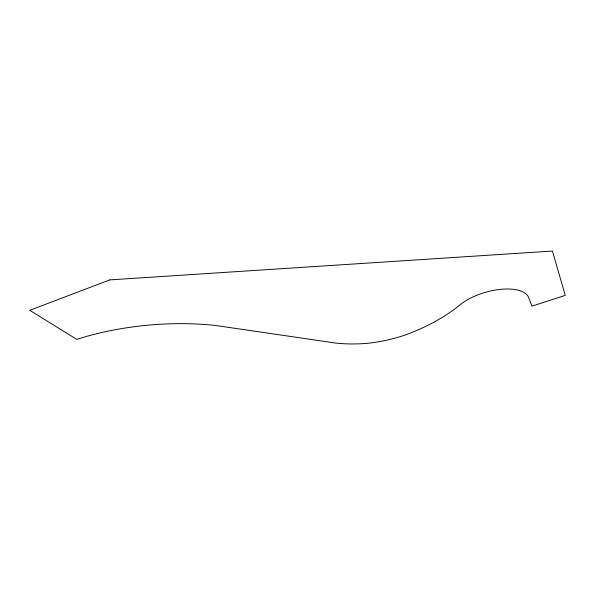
<?xml version="1.0" encoding="UTF-8"?>
<svg xmlns="http://www.w3.org/2000/svg" width="595" height="595" viewBox="0 0 595 595"><rect width="100%" height="100%" fill="white"/><g stroke="black" fill="none" stroke-linecap="round" stroke-linejoin="round"><path stroke-width="0.89" d="M109.882 279.881L29.75 310.3L76.762 339.381A153.019 64.029 -5.2 0 1 216.312 325.569L327.674 341.894A104.333 51.557 -13.3 0 0 367.576 343.308A87.621 42.676 -12.9 0 0 405.574 334.911A134.358 68.574 -12.3 0 0 461.028 304.008A40.215 17.746 -16.2 0 1 501.771 289.244A40.215 17.746 -16.2 0 1 528.933 298.296L531.9 306.15L565.25 295.38L552.435 251.053L109.882 279.881"/></g></svg>
